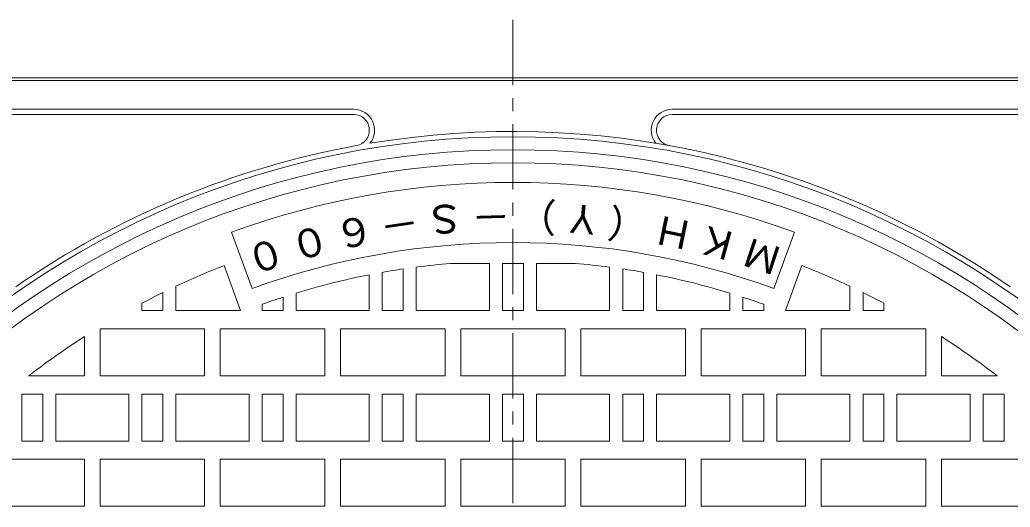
# Model space of a CAD drawing. Units: millimetres, scale not verified. Extents: x -901 to 950, y -678 to 687.
# Drawn here: x -676.2 to -297.1, y 487.3 to 673.9 of the extents above; entities that cross this region are included whole.
import ezdxf
from ezdxf.enums import TextEntityAlignment as Align

# ---------------------------------------------------------------- set-up
doc = ezdxf.new("R2010")
doc.units = ezdxf.units.MM
doc.header["$LTSCALE"] = 5
doc.linetypes.add('CHAIN1', pattern=[8, 5, -1, 1, -1])
doc.layers.add('8-0', color=3, linetype='Continuous', lineweight=9)
doc.layers.add('8-1', color=2, linetype='Continuous', lineweight=9)
doc.layers.add('8-F', color=7, linetype='Continuous')
doc.styles.add('ＭＳ ゴシック', font='')
doc.styles.get('ＭＳ ゴシック').set_extended_font_data('MS Gothic')

msp = doc.modelspace()

# ---------------------------------------------------------------- linework, layer by layer
at = {"layer": '8-0'}
for p, q in [((-587.279, 571.006), (-595.145, 592.619)), ((-387.539, 571.006), (-379.672, 592.619)), ((-511.263, 580.615), (-496.408, 580.615)), ((-496.408, 580.615), (-496.408, 562.615)), ((-478.409, 580.615), (-478.409, 562.615)), ((-478.409, 580.615), (-463.555, 580.615)), ((-591.674, 562.615), (-597.933, 579.812)), ((-542.409, 576.258), (-542.409, 562.615)), ((-537.409, 577.195), (-537.409, 562.615)), ((-529.409, 578.504), (-529.409, 562.615)), ((-524.409, 579.203), (-524.409, 562.615)), ((-450.409, 579.203), (-450.409, 562.615)), ((-445.409, 578.504), (-445.409, 562.615)), ((-437.409, 577.195), (-437.409, 562.615)), ((-432.409, 576.258), (-432.409, 562.615)), ((-383.143, 562.615), (-376.884, 579.812)), ((-621.409, 569.489), (-621.409, 562.615)), ((-616.409, 571.888), (-616.409, 562.615)), ((-570.409, 569.262), (-570.409, 562.615)), ((-404.409, 569.262), (-404.409, 562.615)), ((-358.409, 571.888), (-358.409, 562.615)), ((-353.409, 569.489), (-353.409, 562.615)), ((-629.409, 565.413), (-629.409, 562.615)), ((-583.409, 564.96), (-583.409, 562.615)), ((-575.409, 567.689), (-575.409, 562.615)), ((-399.409, 567.689), (-399.409, 562.615)), ((-391.409, 564.96), (-391.409, 562.615)), ((-345.409, 565.413), (-345.409, 562.615)), ((-629.409, 562.615), (-621.409, 562.615)), ((-591.674, 562.615), (-616.409, 562.615)), ((-575.409, 562.615), (-583.409, 562.615)), ((-542.409, 562.615), (-570.409, 562.615)), ((-537.409, 562.615), (-529.409, 562.615)), ((-524.409, 562.615), (-496.408, 562.615)), ((-478.409, 562.615), (-450.409, 562.615)), ((-445.409, 562.615), (-437.409, 562.615)), ((-432.409, 562.615), (-404.409, 562.615)), ((-399.409, 562.615), (-391.409, 562.615)), ((-383.143, 562.615), (-358.409, 562.615)), ((-353.409, 562.615), (-345.409, 562.615)), ((-605.409, 537.615), (-605.409, 555.615)), ((-559.409, 537.615), (-559.409, 555.615)), ((-513.409, 537.615), (-513.409, 555.615)), ((-467.409, 537.615), (-467.409, 555.615)), ((-421.409, 537.615), (-421.409, 555.615)), ((-375.409, 537.615), (-375.409, 555.615)), ((-323.409, 537.615), (-323.409, 552.584)), ((-645.409, 537.615), (-605.409, 537.615)), ((-599.409, 537.615), (-559.409, 537.615)), ((-553.409, 537.615), (-513.409, 537.615)), ((-507.409, 537.615), (-467.409, 537.615)), ((-461.409, 537.615), (-421.409, 537.615)), ((-415.409, 537.615), (-375.409, 537.615)), ((-323.409, 537.615), (-302.111, 537.615)), ((-667.409, 530.615), (-675.409, 530.615)), ((-667.409, 530.615), (-667.409, 512.615)), ((-634.409, 530.615), (-662.409, 530.615)), ((-634.409, 530.615), (-634.409, 512.615)), ((-621.409, 530.615), (-629.409, 530.615)), ((-621.409, 530.615), (-621.409, 512.615)), ((-588.409, 530.615), (-616.409, 530.615)), ((-616.409, 530.615), (-616.409, 512.615)), ((-588.409, 530.615), (-588.409, 512.615)), ((-570.409, 530.615), (-570.409, 512.615)), ((-542.409, 530.615), (-570.409, 530.615)), ((-542.409, 530.615), (-542.409, 512.615)), ((-537.409, 530.615), (-537.409, 512.615)), ((-537.409, 530.615), (-529.409, 530.615)), ((-529.409, 530.615), (-529.409, 512.615)), ((-524.409, 530.615), (-496.408, 530.615)), ((-524.409, 530.615), (-524.409, 512.615)), ((-496.408, 530.615), (-496.408, 512.615)), ((-478.409, 530.615), (-478.409, 512.615)), ((-478.409, 530.615), (-450.409, 530.615)), ((-450.409, 530.615), (-450.409, 512.615)), ((-445.409, 530.615), (-437.409, 530.615)), ((-445.409, 530.615), (-445.409, 512.615)), ((-437.409, 530.615), (-437.409, 512.615)), ((-432.409, 530.615), (-404.409, 530.615)), ((-432.409, 530.615), (-432.409, 512.615)), ((-404.409, 530.615), (-404.409, 512.615)), ((-386.409, 530.615), (-358.409, 530.615)), ((-386.409, 530.615), (-386.409, 512.615)), ((-358.409, 530.615), (-358.409, 512.615)), ((-340.409, 530.615), (-340.409, 512.615)), ((-340.409, 530.615), (-312.409, 530.615)), ((-312.409, 530.615), (-312.409, 512.615)), ((-307.409, 530.615), (-299.409, 530.615)), ((-299.409, 530.615), (-299.409, 512.615)), ((-588.409, 512.615), (-616.409, 512.615)), ((-542.409, 512.615), (-570.409, 512.615)), ((-537.409, 512.615), (-529.409, 512.615)), ((-524.409, 512.615), (-496.408, 512.615)), ((-478.409, 512.615), (-450.409, 512.615)), ((-445.409, 512.615), (-437.409, 512.615)), ((-432.409, 512.615), (-404.409, 512.615)), ((-386.409, 512.615), (-358.409, 512.615)), ((-340.409, 512.615), (-312.409, 512.615)), ((-651.409, 487.615), (-651.409, 505.615)), ((-605.409, 487.615), (-605.409, 505.615)), ((-559.409, 487.615), (-559.409, 505.615)), ((-513.409, 487.615), (-513.409, 505.615)), ((-467.409, 487.615), (-467.409, 505.615)), ((-421.409, 487.615), (-421.409, 505.615)), ((-375.409, 487.615), (-375.409, 505.615)), ((-329.409, 487.615), (-329.409, 505.615)), ((-691.409, 487.615), (-651.409, 487.615)), ((-645.409, 487.615), (-605.409, 487.615)), ((-599.409, 487.615), (-559.409, 487.615)), ((-553.409, 487.615), (-513.409, 487.615)), ((-507.409, 487.615), (-467.409, 487.615)), ((-461.409, 487.615), (-421.409, 487.615)), ((-415.409, 487.615), (-375.409, 487.615)), ((-369.409, 487.615), (-329.409, 487.615)), ((-323.409, 487.615), (-283.409, 487.615))]:
    msp.add_line(p, q, dxfattribs=at)
for points in [[(-491.409, 580.615), (-483.409, 580.615), (-483.409, 562.615)], [(-491.409, 580.615), (-491.409, 562.615), (-483.409, 562.615)], [(-645.409, 537.615), (-645.409, 555.615), (-605.409, 555.615)], [(-599.409, 537.615), (-599.409, 555.615), (-559.409, 555.615)], [(-553.409, 537.615), (-553.409, 555.615), (-513.409, 555.615)], [(-507.409, 537.615), (-507.409, 555.615), (-467.409, 555.615)], [(-461.409, 537.615), (-461.409, 555.615), (-421.409, 555.615)], [(-415.409, 537.615), (-415.409, 555.615), (-375.409, 555.615)], [(-369.409, 537.615), (-329.409, 537.615), (-329.409, 555.615)], [(-369.409, 537.615), (-369.409, 555.615), (-329.409, 555.615)], [(-672.706, 537.615), (-651.409, 537.615), (-651.409, 552.584)], [(-675.409, 530.615), (-675.409, 512.615), (-667.409, 512.615)], [(-662.409, 530.615), (-662.409, 512.615), (-634.409, 512.615)], [(-629.409, 530.615), (-629.409, 512.615), (-621.409, 512.615)], [(-575.409, 530.615), (-583.409, 530.615), (-583.409, 512.615)], [(-575.409, 530.615), (-575.409, 512.615), (-583.409, 512.615)], [(-491.409, 530.615), (-483.409, 530.615), (-483.409, 512.615)], [(-491.409, 530.615), (-491.409, 512.615), (-483.409, 512.615)], [(-399.409, 530.615), (-391.409, 530.615), (-391.409, 512.615)], [(-399.409, 530.615), (-399.409, 512.615), (-391.409, 512.615)], [(-353.409, 530.615), (-345.409, 530.615), (-345.409, 512.615)], [(-353.409, 530.615), (-353.409, 512.615), (-345.409, 512.615)], [(-307.409, 530.615), (-307.409, 512.615), (-299.409, 512.615)], [(-691.409, 487.615), (-691.409, 505.615), (-651.409, 505.615)], [(-645.409, 487.615), (-645.409, 505.615), (-605.409, 505.615)], [(-599.409, 487.615), (-599.409, 505.615), (-559.409, 505.615)], [(-553.409, 487.615), (-553.409, 505.615), (-513.409, 505.615)], [(-507.409, 487.615), (-507.409, 505.615), (-467.409, 505.615)], [(-461.409, 487.615), (-461.409, 505.615), (-421.409, 505.615)], [(-415.409, 487.615), (-415.409, 505.615), (-375.409, 505.615)], [(-369.409, 487.615), (-369.409, 505.615), (-329.409, 505.615)], [(-323.409, 487.615), (-323.409, 505.615), (-283.409, 505.615)]]:
    msp.add_lwpolyline(points, dxfattribs=at)
msp.add_circle((-487.409, 296.615), 322.5, dxfattribs=at)
for radius, start, end in [(315, 70, 110), (292, 70.00002, 109.99998), (285, 94.80119, 97.45946), (285, 82.54053, 85.19881), (304, 111.31943, 115.10901), (285, 101.12689, 106.93147), (285, 98.47443, 100.10416), (285, 79.89581, 81.52554), (285, 73.0685, 78.87311), (304, 64.89096, 68.68057), (304, 116.15427, 117.84657), (304, 62.15343, 63.84573), (285, 107.9852, 109.6846), (285, 70.3154, 72.01477), (304, 122.64783, 127.55556), (304, 52.44444, 57.35217)]:
    msp.add_arc((-487.409, 296.615), radius, start, end, dxfattribs=at)
at = {"layer": '8-1', "linetype": 'CHAIN1'}
msp.add_line((-487.409, 673.88), (-487.409, -81.995), dxfattribs=at)
at = {"layer": '8-1'}
for p, q in [((-782.409, 651.615), (-192.409, 651.615)), ((-782.409, 650.615), (-192.409, 650.615)), ((-548.362, 639.615), (-782.409, 639.615)), ((-736.142, 637.615), (-548.362, 637.615)), ((-192.409, 639.615), (-426.455, 639.615)), ((-238.676, 637.616), (-426.455, 637.616))]:
    msp.add_line(p, q, dxfattribs=at)
for radius in [332.5, 327.5]:
    msp.add_circle((-487.409, 296.615), radius, dxfattribs=at)
for centre, radius, start, end in [((-548.362, 631.615), 8, 321.27469, 90), ((-548.362, 631.615), 6, 280.31221, 90), ((-426.455, 631.615), 8, 90, 218.72449), ((-426.455, 631.615), 6, 90, 259.68767), ((-487.409, 296.615), 334.5, 55.32016, 99.41385), ((-487.409, 296.615), 334.5, 100.31221, 124.67984)]:
    msp.add_arc(centre, radius, start, end, dxfattribs=at)

# ---------------------------------------------------------------- texts
at = {"layer": '8-F', "style": 'ＭＳ ゴシック'}
for s, rotation, p in [('Ｓ', 185, (-506.698, 606.987)), ('）', 178.333, (-470.536, 607.128)), ('Ｙ', 175, (-452.51, 605.622)), ('（', 171.667, (-434.602, 603.069)), ('－', 181.667, (-488.619, 607.584)), ('６', 191.667, (-542.6, 602.649)), ('－', 188.333, (-524.712, 605.34)), ('Ｈ', 168.333, (-416.872, 599.481)), ('０', 195, (-560.3, 598.922)), ('Ｋ', 165, (-399.381, 594.867)), ('０', 198.333, (-577.755, 594.173)), ('Ｍ', 161.666, (-382.189, 589.244))]:
    msp.add_text(s, height=11, rotation=rotation, dxfattribs=at).set_placement(p, align=Align.BOTTOM_LEFT)

doc.saveas('drawing.dxf')
